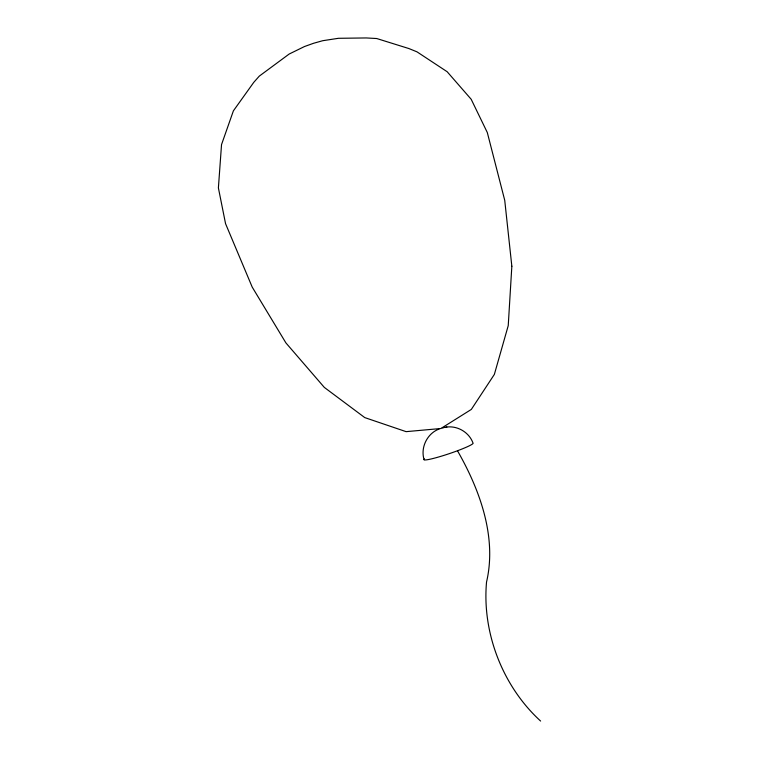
<?xml version="1.0" encoding="UTF-8"?>
<svg xmlns="http://www.w3.org/2000/svg" width="759" height="759" viewBox="0 0 759 759"><rect width="100%" height="100%" fill="white"/><g stroke="black" fill="none" stroke-linecap="round" stroke-linejoin="round"><path stroke-width="1.14" d="M439.157 429.006C427.194 433.38 420.277 447.592 424.11 459.726M442.241 427.953L443.835 427.554M446.14 427.146C457.345 425.363 469.128 432.279 472.98 442.99A25.882 2.362 -18.6 0 1 447.592 454.214A25.882 2.362 -18.6 0 1 424.499 458.948M443.465 427.621L446.88 427.004M540.607 721.05C502.837 686.572 481.927 632.978 486.538 582.03C497.069 536.888 479.773 489.726 457.497 450.789M511.841 266.238L508.236 325.63L494.356 374.415L471.33 409.424L440.884 428.512L406.112 431.653L364.756 417.592L324.311 387.394L285.915 342.916L252.206 287.092L225.556 223.687L218.393 187.919L221.533 144.58L233.392 110.842L253.762 82.361L259.293 76.118L289.16 54.041L304.501 46.527L313.562 43.282L322.679 40.72L338.438 38.301L366.265 37.95L376.72 38.529L408.845 48.538L416.985 51.84L447.155 71.725L471.187 99.277L487.306 132.531L504.735 200.31L511.841 266.238"/></g></svg>
